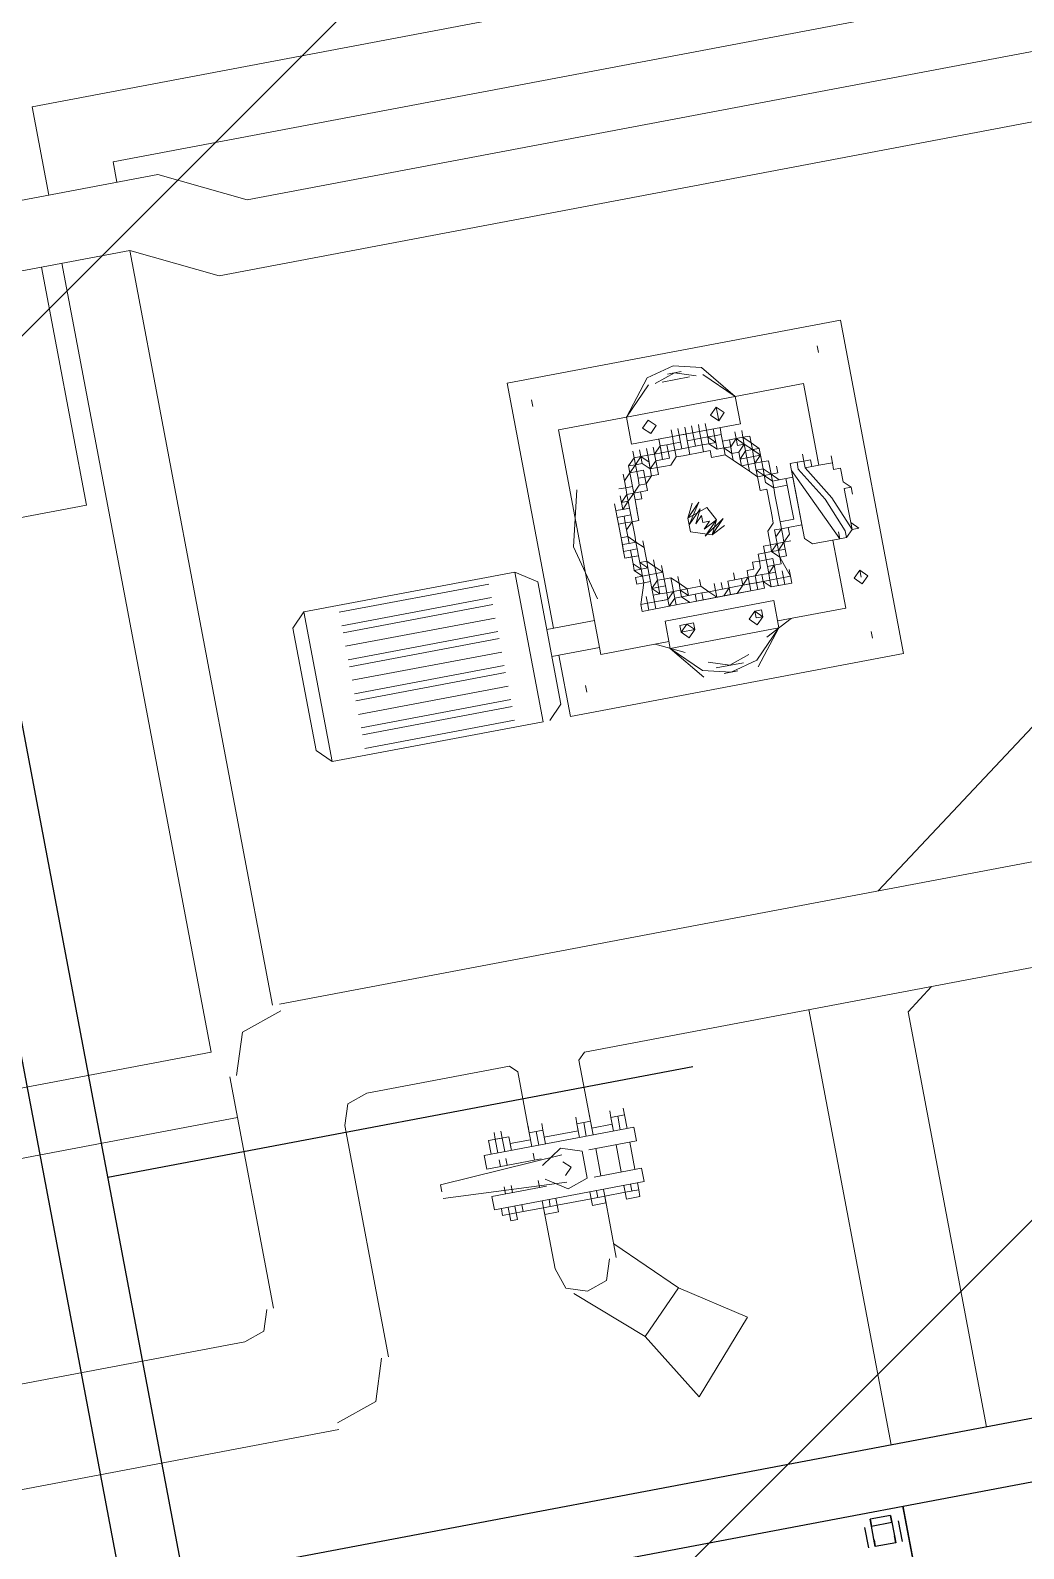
# Model space of a CAD drawing. Extents: x 407440 to 411585, y 6041728 to 6045069.
# Drawn here: x 408229.94 to 408238.17, y 6044261.81 to 6044274.4 of the extents above; entities that cross this region are included whole.
import ezdxf

# ---------------------------------------------------------------- set-up
doc = ezdxf.new("R2010")
doc.units = 0
doc.header["$LTSCALE"] = 5
doc.linetypes.add('foc-TIELINE', pattern=[1.875, 1.25, -0.625])
doc.layers.add('P-PROPOSED-EXISTING-H', color=59, linetype='Continuous')
doc.layers.add('T-TIE', color=201, linetype='foc-TIELINE')

# ---------------------------------------------------------------- blocks, each defined once
blk = doc.blocks.new('P-RIG-877')
at = {"layer": 'T-TIE', "linetype": 'ByBlock', "lineweight": 25}
for points in [[(-6.8196, -25.5561), (-5.7404, -25.5561), (-5.7404, -13.2258), (-9.5405, -13.2258), (-9.5405, -25.5561), (-8.4613, -25.5561)], [(-4.6841, -21.0671), (-4.6727, -21.0671), (-5.7289, -21.0671), (-5.7404, -21.0671), (-4.6727, -21.0671), (-4.6727, -22.2841)], [(-5.7289, -21.0901), (-5.7289, -21.1245), (-5.7174, -21.1245), (-5.7174, -21.0901), (-5.7289, -21.0901), (-5.7174, -21.0901), (-5.683, -21.0901), (-5.6944, -21.0901), (-5.683, -21.0901), (-5.683, -21.1245), (-5.6944, -21.1245), (-5.683, -21.1245), (-5.7174, -21.1245), (-5.7289, -21.1245)], [(-5.683, -21.0786), (-5.7174, -21.0786)], [(-5.7174, -21.136), (-5.683, -21.136)], [(-6.5211, -21.2738), (-6.5211, -22.2611)], [(-6.7736, -25.5561), (-6.7736, -25.4528), (-5.8437, -25.4528), (-5.8437, -22.3645), (-9.4486, -22.3645), (-9.4486, -25.4528), (-8.5072, -25.4528), (-8.5072, -25.5561)]]:
    blk.add_lwpolyline(points, dxfattribs=at)
at = {"layer": 'T-TIE', "linetype": 'ByBlock', "lineweight": 5}
for points in [[(-8.2891, -22.0545), (-8.2891, -13.3291)], [(-8.1743, -21.9397), (-8.1743, -13.3291)], [(-6.544, -20.9064), (-5.8437, -20.9064)], [(-6.5785, -21.0671), (-5.8437, -21.0671)], [(-7.2788, -21.2968), (-7.2788, -21.3771)], [(-7.2329, -21.3771), (-7.2329, -21.2968)], [(-7.1295, -21.4001), (-7.1525, -21.3771), (-7.3591, -21.3771), (-7.3821, -21.4116)], [(-6.257, -21.4575), (-6.1652, -21.3656)], [(-6.4407, -21.4001), (-6.4637, -21.4001), (-6.4637, -21.423), (-6.4407, -21.423), (-6.4637, -21.423), (-6.4637, -21.4001), (-6.4751, -21.4001)], [(-6.4177, -21.5493), (-6.4177, -21.6412), (-6.4407, -21.6412), (-6.4407, -21.3886), (-6.4177, -21.3886), (-6.4177, -21.469)], [(-6.3718, -21.4001), (-6.4177, -21.4001)], [(-6.3718, -21.469), (-6.3718, -21.3886), (-6.3488, -21.3886), (-6.3488, -21.6412), (-6.3718, -21.6412), (-6.3718, -21.5493)], [(-6.3488, -21.4001), (-6.3374, -21.4001), (-6.3488, -21.4001)], [(-6.3374, -21.4001), (-6.3259, -21.4001), (-6.3259, -21.423), (-6.3374, -21.423), (-6.3374, -21.4001), (-6.3488, -21.4001)], [(-7.3821, -21.7675), (-7.1295, -21.7675), (-7.1295, -21.4116), (-7.3821, -21.4116), (-7.3821, -21.7675), (-7.3591, -21.7904), (-7.1525, -21.7904), (-7.1295, -21.7675)], [(-6.4637, -21.423), (-6.4751, -21.423)], [(-6.4637, -21.4116), (-6.4407, -21.4116)], [(-6.4407, -21.423), (-6.4522, -21.423), (-6.4522, -21.4575), (-6.4637, -21.4575), (-6.4637, -21.4804), (-6.4407, -21.4804)], [(-6.3718, -21.423), (-6.4177, -21.423)], [(-6.3488, -21.4116), (-6.3374, -21.4116)], [(-6.3488, -21.423), (-6.3374, -21.423), (-6.3374, -21.4575), (-6.3374, -21.4804), (-6.3259, -21.4804), (-6.3259, -21.4575), (-6.3374, -21.4575), (-6.234, -21.4575)], [(-6.5785, -21.446), (-6.567, -21.4575), (-6.4637, -21.4575), (-6.4407, -21.4575)], [(-6.1881, -21.5378), (-6.0963, -21.4345)], [(-7.3706, -21.7101), (-7.3706, -21.4575)], [(-7.3477, -21.7101), (-7.3477, -21.4575)], [(-7.3362, -21.7101), (-7.3362, -21.4575)], [(-7.3132, -21.7101), (-7.3132, -21.4575)], [(-7.2903, -21.7101), (-7.2903, -21.4575)], [(-7.2788, -21.7101), (-7.2788, -21.4575)], [(-7.2558, -21.7101), (-7.2558, -21.4575)], [(-7.2329, -21.7101), (-7.2329, -21.4575)], [(-7.2214, -21.7101), (-7.2214, -21.4575)], [(-7.1984, -21.7101), (-7.1984, -21.4575)], [(-7.1755, -21.7101), (-7.1755, -21.4575)], [(-7.164, -21.7101), (-7.164, -21.4575)], [(-7.141, -21.7101), (-7.141, -21.4575)], [(-6.4522, -21.5378), (-6.4522, -21.4804), (-6.4637, -21.4804), (-6.4637, -21.4575), (-6.4751, -21.4575)], [(-6.4637, -21.469), (-6.4407, -21.469)], [(-6.3718, -21.4575), (-6.4177, -21.4575)], [(-6.3488, -21.4575), (-6.3374, -21.4575)], [(-6.3374, -21.4575), (-6.3488, -21.4575)], [(-6.3488, -21.6297), (-6.3374, -21.6297), (-6.3374, -21.5953), (-6.3488, -21.5953), (-6.3374, -21.5953), (-6.3374, -21.5608), (-6.234, -21.5608), (-6.1996, -21.5493), (-6.1881, -21.5149), (-6.1996, -21.4804), (-6.234, -21.469)], [(-6.3488, -21.469), (-6.3374, -21.469)], [(-6.4637, -21.4804), (-6.4751, -21.4804)], [(-6.3833, -21.5493), (-6.3603, -21.5149), (-6.3718, -21.4804), (-6.4177, -21.4804), (-6.4292, -21.5149), (-6.4062, -21.5493)], [(-6.3833, -21.5149), (-6.3948, -21.5034), (-6.4062, -21.5149)], [(-6.3488, -21.4804), (-6.3374, -21.4804), (-6.3374, -21.5378), (-6.3259, -21.5378), (-6.3259, -21.5608), (-6.3374, -21.5608), (-6.3488, -21.5608), (-6.3374, -21.5608), (-6.3374, -21.5378), (-6.3488, -21.5378)], [(-6.3948, -21.7215), (-6.4062, -21.7215), (-6.4177, -21.5149)], [(-6.3718, -21.5149), (-6.3833, -21.7215)], [(-6.5785, -21.5723), (-6.567, -21.5608), (-6.4637, -21.5608), (-6.4637, -21.5378), (-6.4407, -21.5378)], [(-6.4751, -21.5608), (-6.4637, -21.5608), (-6.4637, -21.5378), (-6.4751, -21.5378)], [(-6.4637, -21.5493), (-6.4407, -21.5493)], [(-6.3488, -21.5493), (-6.3374, -21.5493)], [(-6.4637, -21.5608), (-6.4407, -21.5608), (-6.4637, -21.5608)], [(-6.4522, -21.5608), (-6.4522, -21.5953), (-6.4407, -21.5953), (-6.4637, -21.5953), (-6.4637, -21.6297), (-6.4407, -21.6297)], [(-6.4177, -21.5608), (-6.4292, -21.5608)], [(-6.3718, -21.5608), (-6.3833, -21.5608)], [(-6.4637, -21.6067), (-6.4751, -21.6067)], [(-6.4637, -21.6182), (-6.4751, -21.6182)], [(-6.4407, -21.6067), (-6.4637, -21.6067), (-6.4637, -21.6182), (-6.4407, -21.6182)], [(-6.4177, -21.6067), (-6.4292, -21.6067)], [(-6.4177, -21.6182), (-6.4292, -21.6182)], [(-6.3718, -21.6067), (-6.3833, -21.6067)], [(-6.3718, -21.6182), (-6.3833, -21.6182)], [(-6.3488, -21.6067), (-6.3374, -21.6067), (-6.3259, -21.6067), (-6.3259, -21.6182), (-6.3374, -21.6182), (-6.3488, -21.6182)]]:
    blk.add_lwpolyline(points, dxfattribs=at)
at = {"layer": 'T-TIE', "linetype": 'ByBlock', "lineweight": 18}
for points in [[(-6.7507, -21.9282), (-6.7507, -13.3291)], [(-8.9435, -22.5252), (-8.1398, -22.5252), (-8.1398, -21.8708), (-8.071, -21.733), (-8.071, -16.2338)], [(-6.7507, -20.9179), (-7.4854, -19.9076), (-7.4854, -16.3945)], [(-6.5785, -21.446), (-6.5785, -17.9214)], [(-7.9561, -20.3553), (-7.9561, -21.8019), (-8.025, -21.9397)], [(-7.2329, -21.3656), (-7.1295, -21.3656), (-7.1295, -20.8031), (-7.6921, -20.8031), (-7.6921, -21.3656), (-7.2788, -21.3656)], [(-7.6462, -20.849), (-7.6576, -20.849)], [(-7.3706, -20.849), (-7.3591, -20.849), (-7.3477, -20.8375), (-7.3477, -20.849), (-7.3591, -20.849), (-7.3477, -20.849), (-7.4051, -20.872), (-7.4625, -20.9064), (-7.4625, -20.8834), (-7.6002, -20.8834), (-7.6002, -20.9983)], [(-7.474, -20.8834), (-7.4625, -20.8834), (-7.4625, -20.8605), (-7.451, -20.8605), (-7.451, -20.849)], [(-7.428, -20.849), (-7.451, -20.849), (-7.428, -20.849)], [(-7.4395, -20.849), (-7.428, -20.849)], [(-7.4166, -20.8375), (-7.428, -20.849), (-7.4166, -20.8375)], [(-7.4051, -20.8375), (-7.4166, -20.8375)], [(-7.4051, -20.849), (-7.3936, -20.849), (-7.3821, -20.849), (-7.3706, -20.849), (-7.3591, -20.849), (-7.3477, -20.849), (-7.3477, -20.8375)], [(-7.3477, -20.849), (-7.3362, -20.8605), (-7.3477, -20.8605), (-7.3362, -20.8605), (-7.3362, -20.872), (-7.3477, -20.872)], [(-7.164, -20.849), (-7.1755, -20.849)], [(-7.4625, -20.8605), (-7.474, -20.8605)], [(-7.451, -20.9294), (-7.428, -20.9294), (-7.3591, -20.9294), (-7.4625, -20.9294), (-7.3362, -20.872), (-7.3362, -20.9179), (-7.3477, -20.9294), (-7.3591, -20.9294)], [(-6.5785, -20.8605), (-6.544, -20.9064)], [(-7.474, -20.9294), (-7.474, -20.9179), (-7.4625, -20.9179), (-7.474, -20.9179), (-7.474, -20.9064), (-7.4625, -20.9064), (-7.474, -20.9064), (-7.474, -20.8949), (-7.474, -20.9064), (-7.474, -20.8949), (-7.4625, -20.8949), (-7.4625, -20.9064), (-7.474, -20.9064), (-7.4625, -20.9064)], [(-7.4625, -20.9179), (-7.4051, -20.8834), (-7.4625, -20.9179)], [(-7.3362, -20.8834), (-7.2214, -20.8834), (-7.2214, -20.9983)], [(-7.474, -20.9064), (-7.4854, -20.9064)], [(-7.5314, -21.0442), (-7.5428, -21.0557), (-7.5428, -21.0442), (-7.5428, -21.0327), (-7.5314, -21.0327), (-7.5428, -21.0327), (-7.5314, -21.0327), (-7.5314, -21.0212), (-7.5314, -21.0097), (-7.5314, -20.9983), (-7.5199, -20.9983), (-7.5084, -21.0097), (-7.4969, -21.0097), (-7.4854, -21.0097), (-7.4854, -20.9983), (-7.474, -20.9983), (-7.4625, -20.9868), (-7.474, -20.9868), (-7.474, -20.9753), (-7.4625, -20.9753), (-7.474, -20.9753), (-7.4625, -20.9638), (-7.4625, -20.9523), (-7.4625, -20.9638), (-7.4625, -20.9523), (-7.4625, -20.9638), (-7.451, -20.9523), (-7.451, -20.9294), (-7.4625, -20.9294)], [(-7.451, -20.9638), (-7.4395, -20.9638), (-7.4395, -20.9409), (-7.451, -20.9409)], [(-7.3936, -20.9409), (-7.4051, -20.9409), (-7.4166, -20.9409), (-7.4395, -20.9409)], [(-7.3821, -20.9409), (-7.3936, -20.9409), (-7.3821, -20.9409), (-7.3821, -20.9638), (-7.3936, -20.9638), (-7.4051, -20.9638), (-7.4166, -20.9638)], [(-7.3477, -20.9294), (-7.3591, -20.9294), (-7.3706, -20.9294), (-7.3706, -20.9523), (-7.3591, -20.9523), (-7.3477, -20.9638), (-7.3477, -20.9523), (-7.3477, -20.9638), (-7.3477, -20.9523), (-7.3477, -20.9638), (-7.3477, -20.9753), (-7.3591, -20.9753), (-7.3477, -20.9753), (-7.3477, -20.9638)], [(-7.4854, -20.9868), (-7.474, -20.9868), (-7.474, -20.9753), (-7.4854, -20.9753), (-7.4969, -20.9753), (-7.5084, -20.9753), (-7.4969, -20.9753), (-7.5084, -20.9753), (-7.4969, -20.9753), (-7.4969, -20.9868), (-7.5084, -20.9868), (-7.5199, -20.9983), (-7.5084, -20.9868), (-7.5084, -20.9983), (-7.5084, -20.9868), (-7.5084, -20.9983), (-7.5199, -20.9983), (-7.5314, -20.9983), (-7.5428, -20.9983), (-7.5314, -20.9983), (-7.5428, -20.9983)], [(-7.4854, -20.9753), (-7.4854, -20.9868), (-7.4969, -20.9753), (-7.5084, -20.9868), (-7.5084, -20.9753), (-7.5199, -20.9868)], [(-7.4969, -20.9753), (-7.4854, -20.9753), (-7.4969, -20.9753)], [(-7.451, -20.9523), (-7.451, -20.9638), (-7.4625, -20.9638), (-7.474, -20.9638), (-7.4854, -20.9638), (-7.4854, -20.9753), (-7.4854, -20.9638), (-7.4854, -20.9753), (-7.4854, -20.9638)], [(-7.4625, -20.9868), (-7.474, -20.9868), (-7.4854, -20.9868), (-7.474, -20.9868), (-7.474, -20.9753), (-7.4854, -20.9753), (-7.474, -20.9753), (-7.451, -20.9753), (-7.4395, -20.9638)], [(-7.4395, -20.9753), (-7.4395, -20.9868), (-7.451, -20.9868), (-7.4625, -20.9868), (-7.4625, -20.9753), (-7.474, -20.9753), (-7.474, -20.9868), (-7.4625, -20.9753), (-7.451, -20.9638), (-7.4625, -20.9638), (-7.4625, -20.9753), (-7.4625, -20.9638), (-7.4625, -20.9753), (-7.4625, -20.9638), (-7.474, -20.9638)], [(-7.428, -20.9638), (-7.4395, -20.9638), (-7.428, -20.9638), (-7.4166, -20.9638), (-7.4051, -20.9638)], [(-7.3936, -20.9753), (-7.4051, -20.9753), (-7.4166, -20.9753), (-7.428, -20.9753), (-7.4395, -20.9753), (-7.428, -20.9753)], [(-7.4051, -20.9753), (-7.4166, -20.9753)], [(-7.3706, -20.9523), (-7.3706, -20.9638), (-7.3821, -20.9638)], [(-7.3706, -20.9638), (-7.3821, -20.9638), (-7.3706, -20.9638)], [(-7.3362, -20.9638), (-7.3477, -20.9638), (-7.3591, -20.9638), (-7.3706, -20.9638), (-7.3821, -20.9638), (-7.3706, -20.9638), (-7.3591, -20.9753), (-7.3706, -20.9753), (-7.3591, -20.9753), (-7.3477, -20.9753), (-7.3477, -20.9868), (-7.3362, -20.9868)], [(-7.3362, -20.9983), (-7.3477, -20.9983), (-7.3477, -20.9868), (-7.3591, -20.9868), (-7.3706, -20.9868), (-7.3821, -20.9753)], [(-7.3706, -20.9753), (-7.3706, -20.9638)], [(-7.3362, -20.9753), (-7.3477, -20.9638), (-7.3362, -20.9638), (-7.3362, -20.9753), (-7.3477, -20.9753), (-7.3362, -20.9868), (-7.3477, -20.9868), (-7.3362, -20.9868), (-7.3477, -20.9868), (-7.3362, -20.9868), (-7.3362, -20.9983), (-7.3247, -20.9983), (-7.3362, -20.9983), (-7.3362, -21.0097), (-7.3247, -21.0097), (-7.3247, -20.9983), (-7.3132, -20.9983), (-7.3247, -20.9983), (-7.3247, -20.9868), (-7.3132, -20.9868), (-7.3247, -20.9868), (-7.3247, -20.9983)], [(-7.3017, -20.9638), (-7.2903, -20.9638), (-7.3247, -20.9753), (-7.3362, -20.9868), (-7.3362, -20.9753), (-7.3247, -20.9753), (-7.3132, -20.9753), (-7.3132, -20.9868), (-7.3132, -20.9983), (-7.3017, -20.9983)], [(-7.2903, -20.9983), (-7.2903, -20.9638), (-7.2788, -20.9638), (-7.2788, -20.9983), (-7.2903, -21.0097), (-7.3017, -21.0097)], [(-7.2788, -20.9753), (-7.2903, -20.9753), (-7.3017, -20.9753)], [(-7.1984, -21.0212), (-7.2214, -20.9753)], [(-7.6002, -21.1819), (-7.6002, -20.9983), (-7.6576, -21.0442), (-7.6691, -21.0901), (-7.6576, -21.136), (-7.6002, -21.1819), (-7.6462, -21.136)], [(-7.2214, -21.1819), (-7.2214, -21.2968), (-7.6002, -21.2968), (-7.6002, -21.1819), (-7.5543, -21.1819), (-7.5543, -20.9983), (-7.6002, -20.9983), (-7.6462, -21.0442)], [(-7.5314, -20.9983), (-7.5314, -20.9868), (-7.5199, -20.9868), (-7.5314, -20.9868), (-7.5314, -20.9983), (-7.5199, -20.9983), (-7.5199, -21.0097), (-7.5314, -21.0097), (-7.5199, -20.9983), (-7.5199, -21.0097)], [(-7.5199, -20.9868), (-7.5314, -20.9983), (-7.5199, -20.9868)], [(-7.5084, -20.9868), (-7.4969, -20.9868), (-7.5084, -20.9868), (-7.5199, -20.9868), (-7.5314, -20.9983), (-7.5199, -20.9868), (-7.5314, -20.9868)], [(-7.4969, -20.9983), (-7.5084, -20.9983), (-7.4969, -21.0097), (-7.4969, -20.9983), (-7.4854, -20.9983), (-7.4854, -20.9868), (-7.4969, -20.9868), (-7.5084, -20.9868), (-7.4969, -20.9868)], [(-7.474, -20.9983), (-7.4854, -21.0097), (-7.4969, -21.0097), (-7.5084, -21.0097)], [(-7.4969, -20.9983), (-7.4969, -20.9868), (-7.4969, -20.9983)], [(-7.3591, -20.9868), (-7.3706, -20.9868)], [(-7.2788, -20.9983), (-7.2903, -20.9983), (-7.3017, -20.9983), (-7.3132, -20.9868), (-7.3017, -20.9983), (-7.3017, -20.9868), (-7.3132, -20.9868), (-7.3247, -20.9868), (-7.3132, -20.9868), (-7.3017, -20.9868), (-7.2903, -20.9868), (-7.2788, -20.9868)], [(-7.3132, -21.0097), (-7.3247, -21.0097), (-7.3247, -21.0212), (-7.3132, -21.0212), (-7.3132, -21.0327), (-7.3017, -21.0327), (-7.3017, -21.0442), (-7.2903, -21.0442), (-7.2903, -21.0097), (-7.2903, -20.9983), (-7.3017, -20.9983), (-7.3132, -20.9983), (-7.3017, -20.9983), (-7.3017, -21.0097), (-7.3017, -21.0327)], [(-7.1525, -21.136), (-7.2099, -21.1819), (-7.164, -21.136), (-7.1525, -21.0901), (-7.164, -21.0442), (-7.2099, -20.9983), (-7.1525, -21.0442)], [(-7.5084, -21.0327), (-7.5199, -21.0327), (-7.5314, -21.0327), (-7.5314, -21.0212), (-7.5199, -21.0212), (-7.5199, -21.0327), (-7.5199, -21.0442), (-7.5314, -21.0442), (-7.5314, -21.0557), (-7.5314, -21.0671), (-7.5199, -21.0671), (-7.5199, -21.0557), (-7.5084, -21.0557), (-7.5084, -21.0442), (-7.5084, -21.0327), (-7.4969, -21.0212), (-7.5084, -21.0212), (-7.5084, -21.0097), (-7.5084, -21.0212), (-7.5199, -21.0212), (-7.5314, -21.0212), (-7.5199, -21.0212), (-7.5314, -21.0097), (-7.5428, -21.0097), (-7.5314, -21.0097)], [(-7.5314, -21.0212), (-7.5084, -21.0212), (-7.5199, -21.0327), (-7.5199, -21.0212), (-7.5199, -21.0327)], [(-7.4854, -21.0097), (-7.4969, -21.0212)], [(-7.3247, -21.0097), (-7.3132, -21.0097), (-7.3017, -21.0212), (-7.3017, -21.0327), (-7.2903, -21.0327), (-7.2903, -21.0442), (-7.3017, -21.0327), (-7.3017, -21.0212), (-7.2903, -21.0212), (-7.2903, -21.0327), (-7.2788, -21.0327), (-7.2788, -21.0671), (-7.2788, -21.0557), (-7.2903, -21.0442), (-7.2903, -21.0557), (-7.2903, -21.0671), (-7.3017, -21.0671), (-7.3017, -21.0557), (-7.3132, -21.0557)], [(-7.2903, -21.0212), (-7.2903, -21.0097), (-7.2788, -21.0097), (-7.2788, -21.0212), (-7.2903, -21.0212), (-7.2788, -21.0212), (-7.2788, -21.0327), (-7.2788, -21.136), (-7.2788, -21.1131), (-7.2903, -21.1131), (-7.2903, -21.1245), (-7.2788, -21.1245), (-7.2788, -21.1131), (-7.2788, -21.1016), (-7.2788, -21.0901), (-7.2903, -21.0901), (-7.3017, -21.0901)], [(-7.5199, -21.0442), (-7.5314, -21.0442), (-7.5199, -21.0442), (-7.5428, -21.0442)], [(-7.5314, -21.0442), (-7.5428, -21.0442), (-7.5314, -21.0442)], [(-7.5314, -21.0327), (-7.5199, -21.0327), (-7.5199, -21.0442), (-7.5314, -21.0557)], [(-7.3017, -21.0557), (-7.3017, -21.0442)], [(-7.6462, -21.0557), (-7.6576, -21.0901), (-7.6462, -21.1245)], [(-7.6462, -21.0671), (-7.6462, -21.1131), (-7.6462, -21.0671)], [(-7.5543, -21.0786), (-7.5658, -21.0786), (-7.5543, -21.0786), (-7.5428, -21.0786), (-7.5428, -21.0671), (-7.5428, -21.0557), (-7.5543, -21.0557), (-7.5658, -21.0557)], [(-7.5543, -21.0671), (-7.5658, -21.0671)], [(-7.5314, -21.1016), (-7.5314, -21.1131), (-7.5314, -21.1016), (-7.5428, -21.1016), (-7.5314, -21.1016), (-7.5428, -21.1016), (-7.5314, -21.1016), (-7.5314, -21.0901), (-7.5314, -21.0786), (-7.5428, -21.0786), (-7.5428, -21.0671), (-7.5543, -21.0671), (-7.5543, -21.0557), (-7.5428, -21.0557)], [(-7.5314, -21.0786), (-7.5428, -21.0786), (-7.5314, -21.0786), (-7.5314, -21.0671), (-7.5428, -21.0671), (-7.5314, -21.0671), (-7.5314, -21.0786), (-7.5428, -21.0786), (-7.5428, -21.0901), (-7.5543, -21.0901), (-7.5428, -21.0901), (-7.5428, -21.0786), (-7.5543, -21.0786), (-7.5428, -21.0786), (-7.5543, -21.0786), (-7.5428, -21.0786), (-7.5428, -21.0901), (-7.5314, -21.0901), (-7.5199, -21.0901), (-7.5199, -21.0786), (-7.5199, -21.0671)], [(-7.5314, -21.0557), (-7.5428, -21.0557), (-7.5314, -21.0557)], [(-7.5428, -21.0671), (-7.5314, -21.0671), (-7.5428, -21.0671)], [(-7.3821, -21.0786), (-7.4051, -21.0557), (-7.3821, -21.0901), (-7.4051, -21.0557), (-7.3821, -21.0901), (-7.4051, -21.0671), (-7.3821, -21.0901), (-7.4051, -21.0671), (-7.3936, -21.0901), (-7.4051, -21.0671)], [(-7.3936, -21.0671), (-7.3821, -21.0786), (-7.3936, -21.0557)], [(-7.2788, -21.0901), (-7.2903, -21.1016), (-7.2903, -21.0901), (-7.2903, -21.0786), (-7.3017, -21.0786), (-7.2903, -21.0786), (-7.2903, -21.0671), (-7.2788, -21.0786), (-7.2788, -21.0671), (-7.2903, -21.0671), (-7.3017, -21.0671)], [(-7.1755, -21.1245), (-7.164, -21.0901), (-7.1755, -21.0557)], [(-7.164, -21.1131), (-7.164, -21.0671), (-7.164, -21.1131)], [(-7.6576, -21.1016), (-7.6576, -21.0786)], [(-7.5428, -21.0901), (-7.5543, -21.0901), (-7.5428, -21.0901)], [(-7.5428, -21.0786), (-7.5314, -21.0786), (-7.5428, -21.0786)], [(-7.5199, -21.0901), (-7.5199, -21.1016), (-7.5199, -21.1131)], [(-7.4166, -21.1131), (-7.4395, -21.0901), (-7.4051, -21.1131), (-7.4395, -21.0901), (-7.4051, -21.1131), (-7.428, -21.0901), (-7.4051, -21.1131), (-7.428, -21.0901), (-7.4051, -21.1016), (-7.428, -21.0901)], [(-7.4166, -21.0901), (-7.4051, -21.0901), (-7.4166, -21.0901), (-7.4051, -21.0901), (-7.4166, -21.0901), (-7.4051, -21.1016), (-7.4166, -21.0901), (-7.4051, -21.1016)], [(-7.4051, -21.0786), (-7.3936, -21.0901), (-7.4051, -21.0786), (-7.3936, -21.0901)], [(-7.4051, -21.0786), (-7.4051, -21.0901), (-7.4051, -21.0786)], [(-7.2903, -21.0901), (-7.2903, -21.0786), (-7.2903, -21.0901)], [(-7.2788, -21.0786), (-7.2788, -21.0901), (-7.2788, -21.0786)], [(-7.1525, -21.0786), (-7.1525, -21.1016)], [(-7.5658, -21.1131), (-7.5543, -21.1131), (-7.5428, -21.1131), (-7.5428, -21.1016), (-7.5428, -21.1131), (-7.5314, -21.1131), (-7.5314, -21.1245), (-7.5428, -21.1245), (-7.5314, -21.1245), (-7.5314, -21.1131), (-7.5428, -21.1131), (-7.5314, -21.1131), (-7.5428, -21.1131), (-7.5428, -21.1245), (-7.5428, -21.136), (-7.5543, -21.136), (-7.5428, -21.136), (-7.5314, -21.1475), (-7.5428, -21.1475), (-7.5314, -21.1475), (-7.5314, -21.136), (-7.5428, -21.136), (-7.5199, -21.136), (-7.5199, -21.1245)], [(-7.5543, -21.1016), (-7.5658, -21.1016)], [(-7.5543, -21.1016), (-7.5658, -21.1016)], [(-7.5428, -21.1016), (-7.5543, -21.1016)], [(-7.5428, -21.1131), (-7.5543, -21.1131), (-7.5428, -21.1131), (-7.5314, -21.1131), (-7.5199, -21.1131), (-7.5084, -21.1245), (-7.5084, -21.136), (-7.5084, -21.1475), (-7.5084, -21.159), (-7.5199, -21.1475), (-7.5314, -21.1475), (-7.5199, -21.1475), (-7.5199, -21.136), (-7.5314, -21.136), (-7.5199, -21.136), (-7.5199, -21.1475), (-7.5314, -21.1475), (-7.5199, -21.1475), (-7.4969, -21.1475), (-7.4969, -21.159), (-7.5084, -21.159), (-7.5199, -21.1705), (-7.5314, -21.1705), (-7.5199, -21.159), (-7.5084, -21.159)], [(-7.5314, -21.1016), (-7.5428, -21.1016), (-7.5314, -21.1016)], [(-7.5314, -21.1245), (-7.5314, -21.136)], [(-7.428, -21.1016), (-7.4166, -21.1131), (-7.4395, -21.1016)], [(-7.3017, -21.1819), (-7.3132, -21.1934), (-7.3132, -21.1819), (-7.3017, -21.1819), (-7.3017, -21.1934), (-7.3132, -21.1934), (-7.3017, -21.1934), (-7.3017, -21.1819), (-7.3017, -21.1705), (-7.2903, -21.1705), (-7.3017, -21.159), (-7.2903, -21.159), (-7.2788, -21.159), (-7.2788, -21.1475), (-7.2788, -21.136), (-7.2903, -21.1475), (-7.2903, -21.159), (-7.2903, -21.136), (-7.3017, -21.136), (-7.3017, -21.1131), (-7.3132, -21.1131)], [(-7.3017, -21.1131), (-7.2903, -21.1016), (-7.2903, -21.1131)], [(-7.2903, -21.1245), (-7.2903, -21.136), (-7.2903, -21.1245)], [(-7.5428, -21.136), (-7.5314, -21.136), (-7.5428, -21.136)], [(-7.5314, -21.159), (-7.5314, -21.1475)], [(-7.5314, -21.159), (-7.5314, -21.1475)], [(-7.3477, -21.1705), (-7.3362, -21.1705), (-7.3247, -21.1705), (-7.3362, -21.1705), (-7.3247, -21.1705), (-7.3132, -21.1705), (-7.3247, -21.1705), (-7.3132, -21.1705), (-7.3247, -21.1705), (-7.3132, -21.1705), (-7.3017, -21.1705), (-7.3017, -21.159), (-7.3132, -21.159), (-7.3247, -21.159), (-7.3247, -21.1705), (-7.3247, -21.159), (-7.3132, -21.1475), (-7.3017, -21.136), (-7.3017, -21.1475), (-7.3132, -21.1475), (-7.3247, -21.1475)], [(-7.2903, -21.1475), (-7.3017, -21.1475), (-7.2903, -21.136)], [(-7.3017, -21.159), (-7.3017, -21.1475), (-7.3017, -21.159)], [(-7.5314, -21.159), (-7.5428, -21.159)], [(-7.5314, -21.159), (-7.5428, -21.159)], [(-7.5428, -21.1819), (-7.5314, -21.1819), (-7.5199, -21.1819), (-7.5314, -21.1819), (-7.5428, -21.1819), (-7.5314, -21.1819), (-7.5199, -21.1934), (-7.5199, -21.1819), (-7.5199, -21.1705), (-7.5199, -21.1819), (-7.5314, -21.1705), (-7.5199, -21.1819), (-7.5314, -21.1705), (-7.5428, -21.1705)], [(-7.5314, -21.159), (-7.5199, -21.159)], [(-7.5199, -21.159), (-7.5084, -21.159), (-7.5314, -21.159)], [(-7.5314, -21.1819), (-7.5314, -21.1705), (-7.5314, -21.1819)], [(-7.5084, -21.1705), (-7.5084, -21.1819), (-7.5084, -21.1705)], [(-7.4969, -21.1819), (-7.4969, -21.1705), (-7.4969, -21.1819)], [(-7.4625, -21.1934), (-7.474, -21.1934), (-7.4625, -21.1934), (-7.4625, -21.1819), (-7.474, -21.1819), (-7.474, -21.1934), (-7.474, -21.2049), (-7.4625, -21.2049), (-7.451, -21.2164), (-7.451, -21.2049), (-7.4625, -21.2049), (-7.474, -21.1934), (-7.4854, -21.1934), (-7.474, -21.1934), (-7.4854, -21.1819), (-7.4854, -21.1705), (-7.474, -21.1705), (-7.474, -21.1819), (-7.4625, -21.1819), (-7.4625, -21.1934), (-7.4395, -21.1934), (-7.428, -21.1934), (-7.428, -21.2049), (-7.4166, -21.2049), (-7.428, -21.2049), (-7.428, -21.2164), (-7.4395, -21.2164), (-7.428, -21.2164), (-7.428, -21.2049), (-7.4166, -21.2164), (-7.4051, -21.2164), (-7.4166, -21.2164), (-7.4051, -21.2164), (-7.3936, -21.2049), (-7.3936, -21.2164), (-7.4051, -21.2164), (-7.3936, -21.2164), (-7.4051, -21.2164), (-7.4166, -21.2164), (-7.4051, -21.2164)], [(-7.3247, -21.2049), (-7.3247, -21.1934), (-7.3362, -21.1934), (-7.3477, -21.1934), (-7.3591, -21.2049), (-7.3477, -21.2049), (-7.3362, -21.2049), (-7.3477, -21.2164), (-7.3477, -21.2049), (-7.3477, -21.2164), (-7.3477, -21.2049), (-7.3362, -21.2049), (-7.3247, -21.2049), (-7.3362, -21.2049), (-7.3362, -21.1934), (-7.3477, -21.1934), (-7.3591, -21.1934), (-7.3477, -21.1819), (-7.3362, -21.1705), (-7.3362, -21.1819), (-7.3362, -21.1934), (-7.3247, -21.1934), (-7.3132, -21.1934), (-7.3247, -21.1819), (-7.3132, -21.1819), (-7.3247, -21.1819), (-7.3362, -21.1819), (-7.3477, -21.1819), (-7.3362, -21.1819)], [(-7.2903, -21.1819), (-7.2903, -21.1705), (-7.2903, -21.2049), (-7.2903, -21.2164), (-7.3247, -21.2049), (-7.3247, -21.2164), (-7.3362, -21.2164), (-7.3362, -21.2049), (-7.3247, -21.2049), (-7.3362, -21.2049), (-7.3477, -21.2049), (-7.3362, -21.2049), (-7.3477, -21.2164)], [(-7.3132, -21.159), (-7.3247, -21.159)], [(-7.3247, -21.1705), (-7.3247, -21.1819), (-7.3247, -21.1705)], [(-7.3132, -21.1819), (-7.3132, -21.1705), (-7.3132, -21.1819)], [(-7.2903, -21.1705), (-7.2788, -21.1705), (-7.2903, -21.159), (-7.2788, -21.159), (-7.2788, -21.1705), (-7.2788, -21.2164), (-7.2903, -21.2164)], [(-7.2214, -21.2049), (-7.1984, -21.159)], [(-7.4854, -21.2049), (-7.4969, -21.2049), (-7.4854, -21.2049), (-7.4854, -21.1934), (-7.4854, -21.2049), (-7.4854, -21.1934), (-7.4969, -21.1934), (-7.5084, -21.1934), (-7.5199, -21.1934), (-7.5199, -21.1819), (-7.5314, -21.1819), (-7.5199, -21.1819), (-7.5084, -21.1819), (-7.5199, -21.1819)], [(-7.4969, -21.2049), (-7.4854, -21.2049), (-7.4854, -21.1934), (-7.4969, -21.1934), (-7.5084, -21.1934), (-7.4969, -21.1934), (-7.5084, -21.1934), (-7.5084, -21.1819), (-7.5084, -21.1934), (-7.4969, -21.1934), (-7.5084, -21.1934), (-7.4969, -21.2049), (-7.5084, -21.2049)], [(-7.4854, -21.1819), (-7.4969, -21.1819), (-7.5084, -21.1819), (-7.4969, -21.1819), (-7.5084, -21.1819)], [(-7.5084, -21.1934), (-7.4969, -21.1934), (-7.4854, -21.1934), (-7.4969, -21.1934)], [(-7.474, -21.1934), (-7.4854, -21.1934), (-7.474, -21.1934)], [(-7.474, -21.1934), (-7.4625, -21.1934), (-7.474, -21.1934)], [(-7.4395, -21.1934), (-7.451, -21.1934)], [(-7.3591, -21.2164), (-7.3477, -21.2164), (-7.3591, -21.2164), (-7.3477, -21.2049), (-7.3477, -21.1934), (-7.3591, -21.1934), (-7.3706, -21.1934), (-7.3591, -21.1934), (-7.3591, -21.2049), (-7.3706, -21.2049), (-7.3591, -21.2049), (-7.3706, -21.2049), (-7.3821, -21.2049), (-7.3936, -21.2049), (-7.3821, -21.1934), (-7.3936, -21.1934)], [(-7.3821, -21.1934), (-7.3706, -21.1934)], [(-7.3247, -21.1819), (-7.3362, -21.1819), (-7.3477, -21.1819), (-7.3591, -21.1819)], [(-7.2788, -21.1934), (-7.2903, -21.1934), (-7.3017, -21.1934), (-7.3132, -21.1934), (-7.3247, -21.1934)], [(-7.474, -21.2049), (-7.4854, -21.2049), (-7.474, -21.2049)], [(-7.4854, -21.2049), (-7.4854, -21.2164), (-7.4854, -21.2049)], [(-7.428, -21.2279), (-7.428, -21.2164), (-7.4395, -21.2164), (-7.4395, -21.2279), (-7.451, -21.2279), (-7.4395, -21.2279), (-7.451, -21.2279), (-7.4395, -21.2279), (-7.4395, -21.2049), (-7.451, -21.2049), (-7.4625, -21.2049), (-7.451, -21.2049), (-7.4625, -21.2049), (-7.474, -21.2049), (-7.4625, -21.2164), (-7.474, -21.2164), (-7.4625, -21.2164), (-7.451, -21.2164), (-7.451, -21.2049), (-7.4395, -21.2049), (-7.428, -21.2049), (-7.4395, -21.2049), (-7.428, -21.2049)], [(-7.451, -21.2164), (-7.451, -21.2279), (-7.451, -21.2164)], [(-7.428, -21.2164), (-7.4166, -21.2164), (-7.428, -21.2164), (-7.428, -21.2279), (-7.428, -21.2164), (-7.428, -21.2279), (-7.4395, -21.2279), (-7.428, -21.2279), (-7.4051, -21.2279), (-7.4166, -21.2279), (-7.4051, -21.2279), (-7.4051, -21.2164), (-7.4051, -21.2279), (-7.4051, -21.2164), (-7.4051, -21.2279)], [(-7.3936, -21.2279), (-7.3936, -21.2164), (-7.3936, -21.2279)], [(-7.3591, -21.2049), (-7.3706, -21.2049), (-7.3821, -21.2049)], [(-7.3821, -21.2164), (-7.3821, -21.2279)], [(-7.3706, -21.2164), (-7.3706, -21.2279)], [(-7.2788, -21.2049), (-7.2903, -21.2049), (-7.3017, -21.2049)], [(-7.3706, -21.2279), (-7.3821, -21.2279)], [(-7.4969, -21.2853), (-7.4051, -21.3082), (-7.3132, -21.2853)], [(-7.6462, -21.3312), (-7.6576, -21.3312)], [(-7.164, -21.3312), (-7.1755, -21.3312)], [(-6.5785, -21.5723), (-6.5785, -21.8134), (-6.567, -21.8478), (-6.5325, -21.8593), (-6.1422, -21.8593)], [(-6.0503, -21.9626), (-6.0733, -21.8938), (-6.1422, -21.8708)], [(-6.7392, -21.9282), (-6.7162, -21.9971), (-6.6473, -22.02)], [(-8.1398, -21.9397), (-8.1743, -21.9397)], [(-8.025, -22.5252), (-8.025, -21.9397), (-6.7507, -21.9397)], [(-6.0389, -22.663), (-6.0389, -21.9626)], [(-6.257, -22.0315), (-6.6473, -22.0315)], [(-6.5785, -22.8007), (-6.5785, -22.0315)], [(-8.2891, -22.0545), (-8.1398, -22.0545)], [(-8.025, -22.0545), (-6.6933, -22.0545), (-6.6933, -22.8007)], [(-6.257, -22.043), (-6.2226, -22.0545), (-6.2111, -22.0889), (-6.2111, -22.8007)], [(-7.6232, -22.8007), (-7.6232, -22.0889), (-8.025, -22.0889)]]:
    blk.add_lwpolyline(points, dxfattribs=at)
at = {"layer": 'T-TIE', "linetype": 'ByBlock', "lineweight": 25}
blk.add_lwpolyline([(-5.8437, -22.2611), (-9.4486, -22.2611), (-9.4486, -18.3003), (-5.8437, -18.3003)], close=True, dxfattribs=at)
at = {"layer": 'T-TIE', "linetype": 'ByBlock', "lineweight": 18}
for points in [[(-7.4166, -20.849), (-7.4051, -20.849), (-7.4166, -20.849), (-7.4166, -20.8375)], [(-7.3591, -20.849), (-7.3477, -20.849)], [(-7.2673, -20.8375), (-7.2788, -20.849), (-7.2673, -20.8605), (-7.2558, -20.849)], [(-7.2788, -20.849), (-7.2673, -20.849)], [(-7.3477, -20.8605), (-7.4051, -20.8834)], [(-7.474, -20.9294), (-7.4625, -20.9294)], [(-7.474, -20.9523), (-7.4625, -20.9523)], [(-7.3936, -20.9753), (-7.3821, -20.9753)], [(-7.3247, -20.9753), (-7.3247, -20.9638), (-7.3362, -20.9638), (-7.3247, -20.9638)], [(-7.2099, -20.9983), (-7.2099, -21.1819), (-7.2558, -21.1819), (-7.2558, -20.9983)], [(-7.5773, -21.0212), (-7.5888, -21.0327), (-7.5773, -21.0442), (-7.5658, -21.0327)], [(-7.5773, -21.0327), (-7.5658, -21.0327), (-7.5773, -21.0212), (-7.5888, -21.0327)], [(-7.2329, -21.0212), (-7.2443, -21.0212), (-7.2443, -21.0327), (-7.2329, -21.0327)], [(-7.2329, -21.0212), (-7.2443, -21.0327), (-7.2329, -21.0442), (-7.2214, -21.0327)], [(-7.5543, -21.0327), (-7.5428, -21.0327)], [(-7.5543, -21.0442), (-7.5428, -21.0442)], [(-7.5543, -21.0442), (-7.5428, -21.0442), (-7.5314, -21.0442), (-7.5428, -21.0442)], [(-7.4051, -21.0671), (-7.428, -21.0786), (-7.4166, -21.1131), (-7.3936, -21.1131), (-7.3821, -21.0786)], [(-7.5658, -21.0901), (-7.5543, -21.0901)], [(-7.5543, -21.0901), (-7.5428, -21.0901)], [(-7.5543, -21.0901), (-7.5543, -21.1016)], [(-7.5543, -21.1016), (-7.5428, -21.1016)], [(-7.5314, -21.1245), (-7.5199, -21.1245), (-7.5199, -21.136), (-7.5314, -21.136)], [(-7.5773, -21.136), (-7.5888, -21.1475), (-7.5773, -21.159), (-7.5658, -21.1475)], [(-7.5773, -21.159), (-7.5658, -21.1475), (-7.5773, -21.136), (-7.5888, -21.1475)], [(-7.2329, -21.159), (-7.2329, -21.136), (-7.2443, -21.136), (-7.2443, -21.159)], [(-7.2329, -21.136), (-7.2443, -21.1475), (-7.2329, -21.159), (-7.2214, -21.1475)], [(-7.5314, -21.1705), (-7.5314, -21.159)], [(-7.5199, -21.1705), (-7.5314, -21.1705)], [(-7.5084, -21.1705), (-7.4969, -21.1705)], [(-7.5084, -21.1705), (-7.4969, -21.1705)], [(-7.4969, -21.159), (-7.4854, -21.1705), (-7.4969, -21.1705)], [(-7.5084, -21.1819), (-7.5199, -21.1819), (-7.5084, -21.1934), (-7.4969, -21.1934), (-7.5084, -21.1934), (-7.5084, -21.1819), (-7.4969, -21.1819)], [(-7.5084, -21.1819), (-7.4969, -21.1819), (-7.4854, -21.1819), (-7.4969, -21.1819)], [(-7.4625, -21.2049), (-7.4625, -21.2164), (-7.4625, -21.2049), (-7.4625, -21.2164)], [(-7.4166, -21.2049), (-7.4051, -21.2049), (-7.3936, -21.2049), (-7.4051, -21.2049)], [(-7.3706, -21.2164), (-7.3706, -21.2049), (-7.3706, -21.2279), (-7.3821, -21.2279), (-7.3706, -21.2279), (-7.3821, -21.2279), (-7.3936, -21.2279), (-7.3821, -21.2279), (-7.3936, -21.2279), (-7.3821, -21.2279), (-7.3936, -21.2279), (-7.4051, -21.2279), (-7.3821, -21.2279), (-7.3821, -21.2164)], [(-7.3821, -21.2049), (-7.3706, -21.2049), (-7.3706, -21.2164), (-7.3591, -21.2164), (-7.3706, -21.2164), (-7.3706, -21.2279), (-7.3706, -21.2164), (-7.3821, -21.2164)], [(-7.451, -21.2279), (-7.4395, -21.2279), (-7.451, -21.2279), (-7.4625, -21.2279)], [(-7.4395, -21.2279), (-7.428, -21.2279), (-7.4395, -21.2279), (-7.451, -21.2279)]]:
    blk.add_lwpolyline(points, close=True, dxfattribs=at)
at = {"layer": 'T-TIE', "linetype": 'ByBlock', "lineweight": 5}
for points in [[(-6.0963, -21.2623), (-6.1652, -21.3656), (-6.0963, -21.4345), (-5.9815, -21.3656)], [(-6.4407, -21.4001), (-6.4637, -21.4001)], [(-6.3374, -21.423), (-6.3488, -21.423)]]:
    blk.add_lwpolyline(points, close=True, dxfattribs=at)

msp = doc.modelspace()

# ---------------------------------------------------------------- hatches: boundary and pattern name
at = {"layer": 'P-PROPOSED-EXISTING-H'}
h = msp.add_hatch(dxfattribs=at)
h.set_pattern_fill('ANSI31', color=256, scale=3.498392, style=0)
h.set_pattern_definition([(45, (-2243.128, 2713.837), (-7.854113246, 7.854113246), [])])
edge = h.paths.add_edge_path()
edge.add_line((408709.29, 6043818.222), (408241.305, 6043729.713))
edge.add_line((408241.305, 6043729.713), (407794.436, 6043645.198))
edge.add_line((407794.436, 6043645.198), (407673.83, 6044282.895))
edge.add_line((407673.83, 6044282.895), (408123.669, 6044351.83))
edge.add_line((408123.669, 6044351.83), (408654.575, 6044433.189))
edge.add_line((408654.575, 6044433.189), (409028.997, 6044539.866))
edge.add_line((409028.997, 6044539.866), (409149.726, 6043901.52))
edge.add_line((409149.726, 6043901.52), (408898.792, 6043854.062))
edge.add_arc((408782.127, 6043952.01), 152.33, 241.43508, 319.98432, ccw=False)

# ---------------------------------------------------------------- block references
at = {"layer": 'T-TIE', "linetype": 'ByBlock', "xscale": 4.999999999955019, "yscale": 4.999999999955019, "zscale": 4.999999999955019, "rotation": 280.7096999997605}
msp.add_blockref('P-RIG-877', (408346.005, 6044253.532), dxfattribs=at)

doc.saveas('drawing.dxf')
